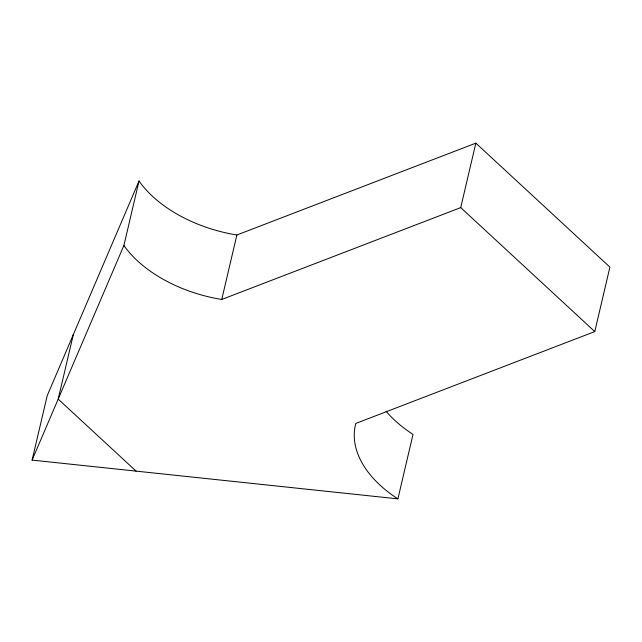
<?xml version="1.0" encoding="UTF-8"?>
<svg xmlns="http://www.w3.org/2000/svg" width="642" height="642" viewBox="0 0 642 642"><rect width="100%" height="100%" fill="white"/><g stroke="black" fill="none" stroke-linecap="round" stroke-linejoin="round"><path stroke-width="0.96" d="M32.1 460.105L47.219 395.641L139.017 181.004A115.504 71.743 13.2 0 0 236.874 234.996L475.842 143.142L609.9 267.112L594.781 331.577L355.812 423.431A115.504 71.743 13.2 0 0 397.896 498.858L32.1 460.105L123.898 245.477L139.017 181.004M73.308 334.634L58.189 399.099L136.072 471.124M123.898 245.477A115.504 71.743 13.2 0 0 221.755 299.461L236.874 234.996M221.755 299.461L460.723 207.607L475.842 143.142M397.896 498.858L413.015 434.393A115.504 71.743 13.2 0 1 386.099 411.233M460.723 207.607L594.781 331.577"/></g></svg>
